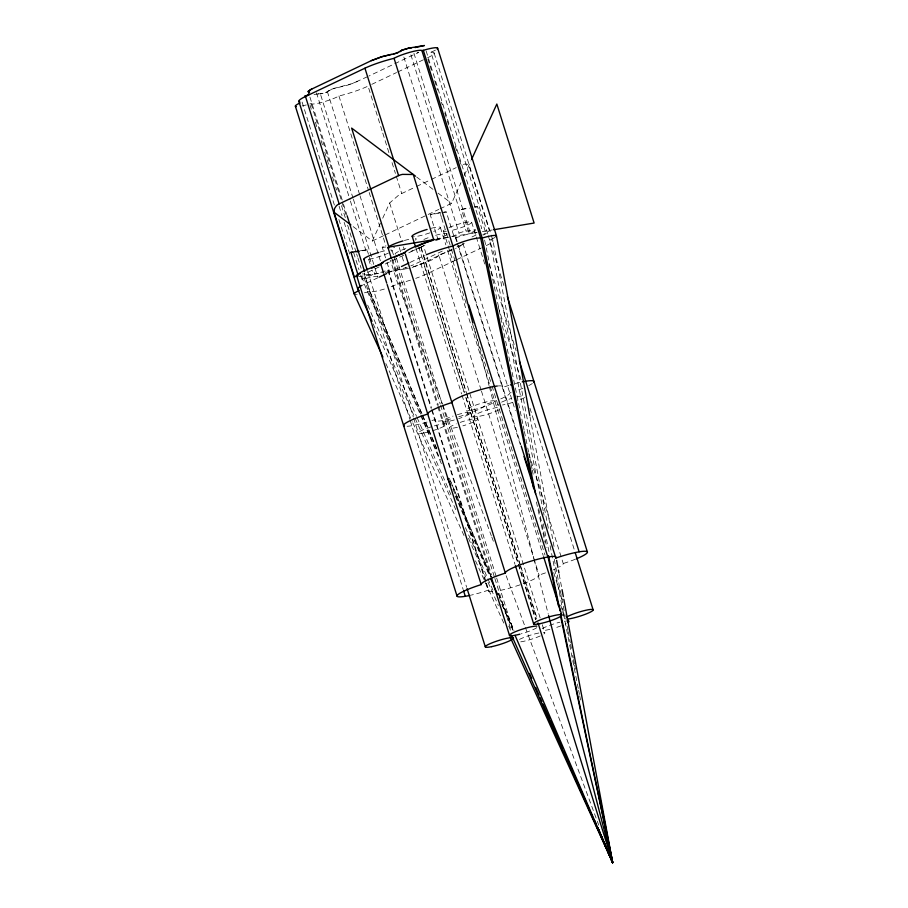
<?xml version="1.0" encoding="UTF-8"?>
<svg xmlns="http://www.w3.org/2000/svg" width="908" height="908" viewBox="0 0 908 908"><rect width="100%" height="100%" fill="white"/><g stroke="black" fill="none" stroke-linecap="round" stroke-linejoin="round"><path stroke-width="0.68" stroke-dasharray="4.54 3.41" d="M329.195 90.255L326.006 92.559L320.365 93.91L326.006 92.559L332.85 88.689L352.247 83.604L367.899 76.522M377.921 276.713L377.603 276.577A7.389 1.044 -17.4 0 0 375.31 276.475L371.327 277.133A7.389 1.044 -17.4 0 0 365.856 278.529L361.974 279.199L365.527 277.542A7.389 1.044 -17.4 0 0 370.816 275.567L373.313 274.137L372.042 270.085M476.745 232.652A14.778 2.077 -17.4 0 0 473.579 232.97L470.344 233.288L472.841 231.869A7.389 1.044 -17.4 0 1 476.666 230.36M426.124 50.916L481.683 228.226L481.161 228.703M353.167 226.625L372.314 241.04L380.407 223.277M382.722 218.204L389.657 202.983L398.044 195.697A20.078 7.264 -47.9 0 1 401.722 193.54L415.342 187.059M440.074 208.795L451.571 203.324L460.98 182.69M464.294 175.414L470.968 160.773M417.226 53.05L418.792 52.255L368.932 76.034M371.769 84.353L396.535 72.561M397.783 71.97L423.786 59.599M416.579 186.469L430.21 179.988M431.448 179.398L456.213 167.617M372.314 241.04L383.823 235.558M385.094 234.956L438.791 209.407M379.067 266.952L369.159 271.662A14.778 2.077 -17.4 0 0 370.078 274.466L373.313 274.137M385.264 264.001L403.844 255.159M408.793 252.799L419.939 247.498M421.176 246.908L424.899 245.137M387.637 272.411L395.105 270.312A14.778 2.077 -17.4 0 0 407.193 267.145M377.944 277.723L364.324 284.215A26.593 3.745 -17.4 0 0 363.166 284.783M387.852 273.013L400.235 267.122M410.144 262.401L423.775 255.92A26.593 3.745 -17.4 0 1 425.023 255.341M442.287 251.096L415.047 264.058A14.778 2.077 -17.4 0 1 410.813 265.851M472.012 236.954L474.498 235.774A14.778 2.077 -17.4 0 0 477.994 233.572M412.096 267.474A26.593 3.745 -17.4 0 0 423.446 262.889L453.171 248.747M456.894 246.976L460.606 245.205M461.843 244.615L464.329 243.435M455.373 260.29L426.885 273.841A26.593 3.745 -17.4 0 1 415.694 278.381M456.611 259.699L481.376 247.918M330.773 89.495L335.756 87.94M357.786 81.334L348.002 85.046L337.844 87.588M369.738 291.32L437.168 449.732M451.764 236.534L457.201 234.457A7.389 1.044 -17.4 0 0 459.005 233.061L466.031 230.791A7.389 1.044 -17.4 0 0 468.346 230.961L472.33 230.303A7.389 1.044 -17.4 0 0 475.599 229.554M314.066 94.409L320.342 93.808L353.019 198.137M309.832 103.955L311.104 103.739A15.515 2.191 -17.4 0 0 323.18 102.002A15.515 2.191 -17.4 0 0 338.934 95.987A26.593 3.745 -17.4 0 0 368.058 86.112L380.259 125.054M436.078 239.462A26.593 3.745 -17.4 0 1 437.838 238.997L430.21 214.651L440.936 212.869M442.275 212.642L446.293 211.984L453.932 236.33A26.593 3.745 -17.4 0 1 455.521 237.93L456.769 241.925M455.521 237.93A26.593 3.745 -17.4 0 1 469.118 233.81L461.491 209.464L469.538 208.125M474.895 207.24L477.585 206.797L485.212 231.143A26.593 3.745 -17.4 0 1 484.27 234.718M360.328 250.812L367.036 249.7L368.466 254.263M385.571 257.827L382.234 247.18L386.252 246.511M436.396 239.235L477.165 232.471M482.386 231.608L492.238 229.974M358.581 276.713L383.653 272.559M385.049 272.321L410.087 268.178M318.05 93.751L320.342 93.808M416.647 177.037L433.604 189.795M438.053 193.143L451.571 203.324M385.832 363.541L412.209 421.573M412.799 422.867L464.374 536.344M475.508 560.849L484.883 581.483M485.462 582.766L504.224 624.034M373.199 323.895L456.463 511.215M468.517 538.342L485.746 577.102M488.039 582.266L498.379 605.523M367.683 305.156L416.556 416.386M417.124 417.669L451.957 496.937M465.441 527.627L486.79 576.205M487.914 578.759L493.532 591.551M508.696 626.066L510.943 631.185M441.367 463.67L364.324 284.215L361.747 275.998M455.226 495.938L489.594 575.99M501.784 604.388L512.872 630.209M420.801 414.048L368.478 291.706L362.757 273.456M421.346 415.319L440.414 459.925M452.956 489.23L490.558 577.159M499.275 597.543L512.906 629.403M449.301 478.3L491.239 576.966M498.276 593.526L513.996 630.504M421.948 413.855L369.931 291.468L364.21 273.217M422.481 415.126L437.111 449.551M450.652 481.422L491.285 577.034M498.333 593.605L513.497 629.301M442.366 403.89L397.761 283.716L390.406 260.244M442.843 405.172L491.285 535.686M491.773 536.98L493.691 542.144M506.165 575.74L524.869 626.134M525.346 627.428L596.817 819.958M597.294 821.252L598.735 825.122M464.204 392.12L423.446 262.889M465.861 397.375L535.936 619.472M434.126 53.027L492.965 240.756L548.387 528.728M435.409 50.122A15.515 2.191 -17.4 0 1 430.891 52.221L488.084 234.741M488.243 235.751L503.906 285.657M427.929 59.168L429.189 63.197M430.029 65.887L431.709 71.255M434.66 80.653L437.599 90.051M441.39 102.139L442.23 104.829M444.761 112.887L446.441 118.256M447.281 120.946L448.541 124.963M455.283 146.449L456.962 151.829M459.482 159.887L461.173 165.256A20.078 7.264 -47.9 0 1 464.363 164.144L466.86 164.098L468.914 165.267L489.344 230.462A26.593 3.745 -17.4 0 1 482.897 234.593L483.113 235.286M484.622 240.075L522.985 424.604M489.026 264.285L516.119 350.738M471.661 222.233L475.883 235.705M476.314 237.056L484.747 264.001M498.265 307.108L521.056 379.85M529.943 408.191L574.469 550.293M413.935 53.277L470.344 233.288M410.893 54.843L466.076 230.95M462.921 243.378L515.301 410.541M528.876 453.864L563.244 563.516A26.593 3.745 -17.4 0 1 559.43 566.933M403.844 57.045L459.051 233.163M455.816 237.306L457.938 244.059M458.358 245.41L520.795 444.648M457.189 243.265L520.205 444.341M553.71 572.619L563.039 602.39M439.903 212.529L440.346 213.925M440.562 214.617L441.436 217.409M441.651 218.113L450.981 247.85M451.378 249.121L452.967 254.206M453.762 256.748L454.965 260.562M443.467 231.086L447.689 244.558M448.109 245.898L466.689 305.179M472.591 324.031L491.591 384.651M492.011 386.002L545.004 555.083M560.69 605.159L562.393 610.573M562.812 611.924L564.935 618.688M440.38 227.42L445.873 244.933M447.565 250.324L489.775 385.037M490.195 386.377L543.188 555.48M451.912 250.165A26.593 3.745 -17.4 0 1 438.757 254.876L481.024 389.748M481.444 391.087L539.08 575.014A26.593 3.745 -17.4 0 1 525.482 582.834A26.593 3.745 -17.4 0 1 498.333 590.802M540.146 617.951L423.344 245.228A14.778 2.077 -17.4 0 1 423.332 245.455M542.269 624.715L544.811 632.842M420.983 247.021L466.349 392.699M420.994 247.963L466.167 392.108M466.587 393.459L520.42 565.23M520.84 566.581L536.957 618.008M418.758 246.999L464.351 392.494M466.042 397.874L535.572 619.755M380.679 126.405L382.359 131.773M382.779 133.113L389.089 153.259M392.04 162.657L395.411 173.405M396.251 176.084L401.722 193.54M415.989 248.383L461.582 393.879M462.002 395.23L514.995 564.322M389.657 202.983L400.916 238.906M403.413 246.885L404.253 249.552M399.27 247.555L400.7 252.118M402.131 256.692L404.037 262.775M405.479 267.338L405.955 268.859A26.593 3.745 -17.4 0 0 407.703 268.393M396.41 258.122L442.003 403.606M442.423 404.957L496.256 576.728M496.676 578.078L513.224 630.856M392.063 250.415L440.187 403.981M440.607 405.331L494.44 577.125M494.871 578.475L511.408 631.253M392.517 259.075L438.337 405.286M438.734 406.557L491.489 574.866M391.825 259.881L437.418 405.377M437.838 406.727L491.251 577.17M338.934 95.987L368.342 189.851M369.159 192.451L385.911 245.909M387.001 262.401L389.861 271.526A26.593 3.745 -17.4 0 1 388.272 269.926A26.593 3.745 -17.4 0 1 374.664 274.046L373.233 269.483M388.272 269.926L431.368 407.465M432.208 410.132L486.052 581.937M486.472 583.299L488.595 590.064A26.593 3.745 -17.4 0 0 493.646 591.528M387.977 270.55L431.198 408.498M431.618 409.837L485.462 581.642M485.882 582.993L488.425 591.119M327.345 91.549L359.636 194.573M360.011 195.765L380.418 260.891M353.405 199.329L374.652 267.156M375.038 268.359L377.626 276.634M369.42 257.304L371.803 264.909M316.472 92.775L349.977 199.703M350.409 201.054L366.946 253.843M368.648 259.257L371.61 268.723M367.661 271.378L413.254 416.874M413.673 418.213L466.667 587.317M309.923 97.043L343.008 202.62M343.428 203.971L347.253 216.161M311.104 103.739L346.243 215.854M364.029 273.16L409.849 419.36M410.246 420.631L463.171 589.53M310.059 105.283L311.285 109.198M315.36 122.228L316.994 127.449M321.08 140.479L322.715 145.7M324.758 152.215L329.661 167.867M332.521 176.992L334.155 182.202M335.79 187.411L336.607 190.022M341.51 205.673L345.596 218.703M347.639 225.218L356.22 252.606M356.628 253.899L357.446 256.51M357.854 257.815L361.123 268.246M339.07 206.116L342.032 215.582M344.155 222.358L359 269.733M360.703 275.147L361.974 279.199M302.103 102.082L334.382 205.072M338.877 219.418L349.909 254.615M466.769 394.049L519.467 563.323M519.887 564.674L536.753 618.847M474.237 328.435L489.049 385.571M489.389 386.899L533.802 558.318M534.142 559.646L548.262 614.126M536.446 502.011L545.027 542.462M538.694 508.605L546.843 547.638M523.269 425.988L524.109 430.12M524.393 431.493L527.503 446.645M527.775 448.019L528.626 452.15M528.91 453.535L529.75 457.666M530.034 459.039L530.885 463.171M531.157 464.555L532.009 468.687M532.292 470.06L533.132 474.192M543.29 523.78L549.488 554.073M494.939 237.453A15.515 2.191 -17.4 0 1 489.718 239.95L543.222 510.977M543.495 512.362L544.051 515.142M550.078 545.719L563.255 612.435M563.528 613.819L578.339 688.866M578.623 690.262L579.44 694.427M579.713 695.823L580.541 699.989M554.277 559.328L565.253 616.362M567.125 626.1L567.931 630.277M568.192 631.673L570.337 642.796M570.61 644.192L571.404 648.369M572.744 655.315L573.277 658.096M573.55 659.492L574.355 663.669M574.616 665.053L575.422 669.23M530.022 416.92L554.039 546.446M559.203 574.299L562.041 589.621M524.665 397.534A14.778 2.077 -17.4 0 1 516.913 400.984M512.668 402.414A14.778 2.077 -17.4 0 1 502.51 404.968M498.356 405.172A14.778 2.077 -17.4 0 1 498.39 404.049M501.602 402.165A14.778 2.077 -17.4 0 1 511.374 398.453M517.027 396.864A14.778 2.077 -17.4 0 1 524.041 395.616M499.105 409.803A14.778 2.077 -17.4 0 1 478.346 416.466A14.778 2.077 -17.4 0 1 478.357 413.242A14.778 2.077 -17.4 0 1 499.116 407.17M460.186 422.402A14.778 2.077 -17.4 0 1 477.756 418.917A14.778 2.077 -17.4 0 1 462.887 425.852M457.428 427.305A14.778 2.077 -17.4 0 1 449.608 427.85A14.778 2.077 -17.4 0 1 456.293 423.843M457.394 414.695A14.778 2.077 -17.4 0 1 470.685 412.697A14.778 2.077 -17.4 0 1 458.676 418.633M454.329 419.961A14.778 2.077 -17.4 0 1 442.48 421.539A14.778 2.077 -17.4 0 1 453.058 416.091M431.289 228.271A14.778 2.077 -17.4 0 1 440.335 227.329A14.778 2.077 -17.4 0 1 433.695 231.427M429.802 232.868A14.778 2.077 -17.4 0 1 414.275 236.67M415.365 238.52A14.778 2.077 -17.4 0 1 415.319 240.064M394.662 247.475A14.778 2.077 -17.4 0 1 393.584 247.691M404.378 240.495A14.778 2.077 -17.4 0 1 410.654 238.986M390.644 249.995A14.778 2.077 -17.4 0 1 391.598 251.221M388.386 253.105A14.778 2.077 -17.4 0 1 366.707 259.597M380.214 251.993A14.778 2.077 -17.4 0 1 387.478 250.313M422.436 246.386A14.778 2.077 -17.4 0 1 409.894 251.629M395.286 254.263A14.778 2.077 -17.4 0 1 407.147 248.145M447.031 234.548A14.778 2.077 -17.4 0 1 435.5 239.667M423.877 239.474A14.778 2.077 -17.4 0 1 429.881 237.124M435.658 235.308A14.778 2.077 -17.4 0 1 447.076 233.424M449.04 227.533A14.778 2.077 -17.4 0 1 467.699 222.04A14.778 2.077 -17.4 0 1 468.551 224.662A14.778 2.077 -17.4 0 1 450.107 230.791M446.316 231.427A14.778 2.077 -17.4 0 1 445.578 229.179M435.522 240.609A14.778 2.077 -17.4 0 1 446.498 237.51M367.036 249.7A26.593 3.745 -17.4 0 1 359.965 251.334M430.21 214.651A26.593 3.745 -17.4 0 1 440.391 212.449M443.91 212.018A26.593 3.745 -17.4 0 1 446.293 211.984M385.866 247.021A26.593 3.745 -17.4 0 1 382.234 247.18M431.947 420.552A26.593 3.745 -17.4 0 0 435.136 419.485A26.593 3.745 -17.4 0 0 453.659 418.202M427.055 422.072A26.593 3.745 -17.4 0 1 406.126 426.295M458.778 416.749A26.593 3.745 -17.4 0 0 485.621 404.435A26.593 3.745 -17.4 0 0 496.687 400.564M498.22 385.934A26.593 3.745 -17.4 0 1 502.385 387.478A26.593 3.745 -17.4 0 1 508.843 385.389M532.315 383.505A26.593 3.745 -17.4 0 1 528.796 385.571M522.94 388.227A26.593 3.745 -17.4 0 1 516.187 390.803M511.091 392.528A26.593 3.745 -17.4 0 1 509.785 392.937A26.593 3.745 -17.4 0 1 500.683 398.918M515.233 383.562A26.593 3.745 -17.4 0 1 520.976 382.166M438.757 254.876A26.593 3.745 -17.4 0 1 413.208 266.804M462.785 244.025A26.593 3.745 -17.4 0 1 455.521 248.588M461.491 209.464A26.593 3.745 -17.4 0 1 469.13 207.716M474.373 206.911A26.593 3.745 -17.4 0 1 477.585 206.797M364.449 292.83A15.515 2.191 -17.4 0 0 368.478 291.706L369.931 291.468A15.515 2.191 -17.4 0 0 386.842 288.256M357.185 294.271A15.515 2.191 -17.4 0 1 356.379 294.328M391.144 286.735A15.515 2.191 -17.4 0 0 397.761 283.716A26.593 3.745 -17.4 0 0 411.699 279.743M489.718 239.95A26.593 3.745 -17.4 0 1 486.336 245.557M430.891 52.221A26.593 3.745 -17.4 0 1 427.509 57.828M306.268 104.942A15.515 2.191 -17.4 0 1 302.103 105.93M488.595 590.064A26.593 3.745 -17.4 0 1 471.354 595.08M575.366 559.226A26.593 3.745 -17.4 0 1 563.244 563.516M555.855 568.726A26.593 3.745 -17.4 0 1 553.21 569.895M545.481 572.88A26.593 3.745 -17.4 0 1 539.08 575.014M536.787 627.678A14.778 2.077 -17.4 0 1 521.34 633.784M565.366 618.995A14.778 2.077 -17.4 0 1 565.105 618.189M566.115 623.637A14.778 2.077 -17.4 0 1 565.298 624.034M561.065 625.828A14.778 2.077 -17.4 0 1 554.062 628.188M549.862 629.335A14.778 2.077 -17.4 0 1 542.859 630.595M542.235 628.665A14.778 2.077 -17.4 0 1 559.884 622.196M564.39 621.231A14.778 2.077 -17.4 0 1 565.287 621.095M543.393 632.411A14.778 2.077 -17.4 0 1 543.915 633.988M540.249 635.94A14.778 2.077 -17.4 0 1 519.467 642.024M519.478 639.391A14.778 2.077 -17.4 0 1 539.25 632.91M424.672 432.81A14.778 2.077 -17.4 0 0 446.509 424.422A14.778 2.077 -17.4 0 0 426.079 428.61A14.778 2.077 -17.4 0 0 424.672 432.81M472.989 409.814A14.778 2.077 -17.4 0 0 494.837 401.427A14.778 2.077 -17.4 0 0 474.396 405.615A14.778 2.077 -17.4 0 0 472.989 409.814"/><path stroke-width="1.36" d="M309.072 94.341L308.232 91.402L310.343 89.733L371.349 60.643L382.586 56.489L396.274 53.3L401.779 50.383L399.94 51.733M309.083 92.026L308.391 91.129L311.898 88.939M471.558 159.479L496.835 104.045L534.12 223.039L493.634 229.747M299.81 101.934A26.593 3.745 -17.4 0 1 305.485 96.486L364.937 68.191A26.593 3.745 -17.4 0 1 394.061 58.328A15.515 2.191 -17.4 0 1 409.814 52.312A15.515 2.191 -17.4 0 1 421.891 50.564L423.344 50.326A15.515 2.191 -17.4 0 1 437.145 48.975M360.294 273.535A26.593 3.745 -17.4 0 0 354.438 277.394L334.008 212.211L334.553 208.545L336.244 205.934A20.078 11.475 17.8 0 1 339.149 203.914L398.601 175.619A20.078 11.475 17.8 0 1 402.562 174.381L413.276 174.495L433.695 239.678A26.593 3.745 -17.4 0 0 420.96 244.672M372.03 267.951L383.176 262.639M394.322 257.339L405.479 252.038M416.624 246.726L420.336 244.967M379.181 277.144L386.615 273.603M401.472 266.532L408.906 262.991M371.349 60.643L381.133 56.943L391.291 54.389M398.362 52.482L393.38 54.049M480.831 238.475L482.182 238.055A15.515 2.191 -17.4 0 1 495.972 236.704M415.07 47.579L424.422 45.502L408.782 48.101L411.086 48.237M358.104 275.192L350.942 252.367L358.989 251.028M435 239.462L388.93 247.089L351.634 128.096L415.524 176.186M535.595 493.793L482.182 238.055L480.718 238.293A15.515 2.191 -17.4 0 0 468.641 240.041A15.515 2.191 -17.4 0 0 452.899 246.057A26.593 3.745 -17.4 0 0 426.397 254.728M309.639 92.06L308.232 91.629M334.008 212.211L350.908 224.923M382.904 357.094L354.188 293.908L295.361 106.179M510.08 636.928L612.639 862.6L563.845 599.371M372.053 321.307L357.695 289.016L298.868 101.276M511.579 635.237L612.639 862.6L599.745 797.281M529.489 673.373L531.736 678.492M535.663 687.435L539.034 695.108M540.158 697.673L541.849 701.509M542.973 704.063L549.715 719.408M550.271 720.68L562.642 748.805M563.766 751.37L612.639 862.6L606.158 830.922M447.462 477.869L450.788 485.61M490.695 578.566L497.346 594.059M515.086 635.373L612.639 862.6L560.622 613.592M594.661 820.548L596.295 824.373M597.929 828.198L612.639 862.6L560.611 616.373M608.326 850.966L612.639 862.6L548.602 615.454M608.905 850.773L612.639 862.6L598.009 828.164L612.639 862.6L538.024 622.911M437.633 48.135L496.46 235.864L529.773 415.524M507.288 296.451L587.397 552.019M423.344 50.326L482.182 238.055M421.891 50.564L480.718 238.293L533.666 488.663M519.308 360.907L579.145 551.826M575.32 553.006L593.128 609.847M521.226 445.998L529.285 471.717M524.029 456.531L555.844 558.068A26.593 3.745 -17.4 0 1 585.183 551.258A26.593 3.745 -17.4 0 1 576.398 558.806M394.061 58.328L452.899 246.057L472.864 323.123M468.903 305.065L547.865 557.013M543.62 556.831L561.848 615.022M364.937 68.191L398.601 175.619M412.187 236.262L415.558 247.044M515.415 565.673L533.654 623.875M405.445 254.308L505.359 573.107A26.593 3.745 -17.4 0 0 481.195 584.604A26.593 3.745 -17.4 0 0 457.689 594.831A26.593 3.745 -17.4 0 0 470.004 595.387M388.022 247.759L391.405 258.542M491.682 578.532L509.49 635.373M432.435 240.484A26.593 3.745 -17.4 0 0 405.036 252.969A26.593 3.745 -17.4 0 0 380.872 264.466L383.38 272.479M383.8 273.819L386.729 283.16M387.149 284.499L481.195 584.604M363.858 259.257L367.241 270.039M467.098 588.668L485.326 646.871M347.253 216.161L364.641 271.651M463.602 590.881L465.293 596.295M305.485 96.486L339.149 203.914M457.042 596.113L356.81 276.146M547.819 555.832L558.386 605.681M548.534 555.707L560.066 610.902M600.233 802.002L601.085 806.134M601.641 808.88L602.208 811.639M604.183 821.275L604.751 824.033M598.644 791.719L599.201 794.5M556.615 560.372L557.909 567.341M558.42 570.122L558.942 572.903M562.041 589.621L563.335 596.579M413.049 236.659A14.778 2.077 -17.4 0 1 427.101 229.418M388.885 248.156A14.778 2.077 -17.4 0 1 402.936 240.915M364.29 259.575A14.778 2.077 -17.4 0 1 378.772 252.413M358.864 251.55A26.593 3.745 -17.4 0 1 357.343 251.811M352.576 252.367A26.593 3.745 -17.4 0 1 350.942 252.367M497.334 386.025A26.593 3.745 -17.4 0 0 468.517 393.584A26.593 3.745 -17.4 0 0 451.9 402.528A26.593 3.745 -17.4 0 0 427.736 414.025A26.593 3.745 -17.4 0 0 404.355 426.09M522.259 381.893A26.593 3.745 -17.4 0 1 533.643 382.336M510.466 384.901A26.593 3.745 -17.4 0 1 512.089 384.424M357.434 276.52A26.593 3.745 -17.4 0 1 380.872 264.466M355.096 294.317A15.515 2.191 -17.4 0 1 359.205 290.549M358.637 289.663A26.593 3.745 -17.4 0 1 362.076 285.339M296.258 106.588A15.515 2.191 -17.4 0 1 300.026 102.979M505.359 573.107A26.593 3.745 -17.4 0 1 532.133 560.815A26.593 3.745 -17.4 0 1 555.844 558.068M519.932 634.17A14.778 2.077 -17.4 0 1 513.168 632.672A14.778 2.077 -17.4 0 1 536.832 626.134M566.388 617.168A14.778 2.077 -17.4 0 1 587.533 609.915A14.778 2.077 -17.4 0 1 588.532 612.968A14.778 2.077 -17.4 0 1 567.023 619.097M566.887 620.936A14.778 2.077 -17.4 0 1 568.067 622.491M304.713 96.418L306.405 96.396L304.713 96.475L308.992 94.591L304.713 96.418M401.733 50.246L408.782 48.124L401.756 50.212M491.682 646.644A14.778 2.077 -17.4 0 0 513.519 638.245A14.778 2.077 -17.4 0 0 493.089 642.444A14.778 2.077 -17.4 0 0 491.682 646.644M539.999 623.648A14.778 2.077 -17.4 0 0 561.848 615.249A14.778 2.077 -17.4 0 0 541.406 619.449A14.778 2.077 -17.4 0 0 539.999 623.648"/></g></svg>
